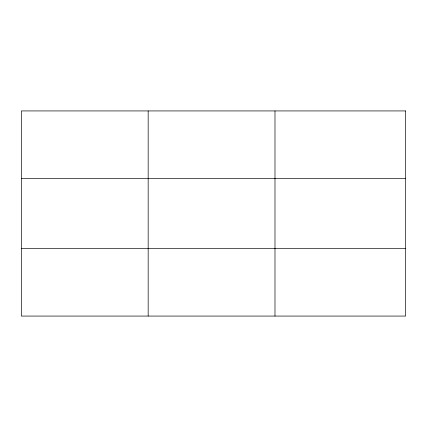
<?xml version="1.0" encoding="UTF-8"?>
<svg xmlns="http://www.w3.org/2000/svg" width="427" height="427" viewBox="0 0 427 427"><rect width="100%" height="100%" fill="white"/><g stroke="black" fill="none" stroke-linecap="round" stroke-linejoin="round"><path stroke-width="0.64" d="M148.169 316.071L148.169 110.929M274.988 316.071L274.988 110.929M21.35 178.625L405.65 178.625M21.35 248.375L405.65 248.375M405.65 110.929L405.65 316.071L21.35 316.071L21.35 110.929L405.65 110.929"/></g></svg>
